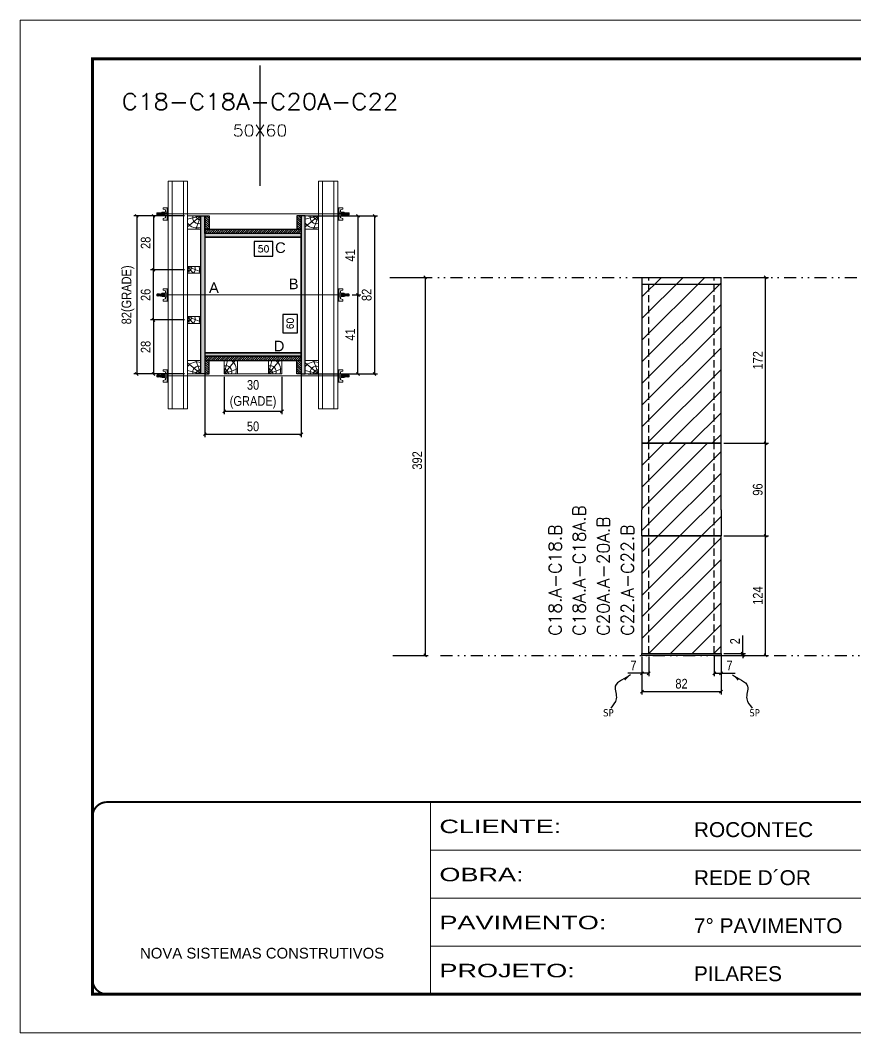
# Model space of a CAD drawing. Extents: x 28748 to 35002, y 14885 to 43501.
# Drawn here: x 28748 to 29615, y 30965 to 32015 of the extents above; entities that cross this region are included whole.
import ezdxf
from ezdxf.enums import TextEntityAlignment as Align

# ---------------------------------------------------------------- set-up
doc = ezdxf.new("R2010")
doc.units = 0
for name, pattern in [('CONTINUO', [0]), ('DASHED', [0.75, 0.5, -0.25]), ('DIVIDE2', [0.625, 0.25, -0.125, 0, -0.125, 0, -0.125]), ('HIDDEN', [0.375, 0.25, -0.125])]:
    doc.linetypes.add(name, pattern=pattern)
for name, color, linetype in [('CHAPA', 1, 'Continuous'), ('COTA', 241, 'Continuous'), ('MEIO_PONT', 93, 'Continuous'), ('Nível', 160, 'Continuous'), ('Painéis', 200, 'Continuous'), ('SARR_2.2x7', 40, 'Continuous'), ('SARRAFO', 251, 'Continuous'), ('Sarrafo de Pressão', 42, 'HIDDEN'), ('texto', 7, 'Continuous'), ('Texto de Titulo', 7, 'Continuous'), ('Texto Qtd Sarr', 242, 'Continuous'), ('TEXTO_GERAL', 7, 'Continuous')]:
    doc.layers.add(name, color=color, linetype=linetype)
for name, color, linetype, lineweight in [('Folhas', 255, 'Continuous', 9), ('Hachura', 251, 'Continuous', 9), ('Madeira', 126, 'Continuous', 18), ('Perfil Metálico', 224, 'Continuous', 18), ('SARRAFO DE PRESSAO', 251, 'DASHED', 9), ('Texto Seção', 7, 'Continuous', 15)]:
    doc.layers.add(name, color=color, linetype=linetype, lineweight=lineweight)
doc.styles.add('ARIAL', font='arial.ttf')
doc.styles.add('COTA TECNICA', font='techl___.ttf', dxfattribs={"height": 10})
doc.styles.add('COTA TECNICA 2X', font='techl___.ttf', dxfattribs={"height": 10})
doc.styles.add('COTA TECNICA-50', font='techl___.ttf', dxfattribs={"height": 10})
doc.styles.add('REGUA-120', font='ROMANS.shx', dxfattribs={"height": 15})
doc.styles.add('ROMANS', font='romans.shx')
doc.styles.get("Standard").update_dxf_attribs({"font": 'arial.ttf'})
doc.styles.add('Tecnologia', font='')
doc.styles.get('Tecnologia').set_extended_font_data('Forgotten Futurist')
doc.dimstyles.new('COTA PAINEL-50', dxfattribs={"dimtxt": 10, "dimasz": 3, "dimexe": 3, "dimexo": 3, "dimgap": 3, "dimtad": 1, "dimdec": 1, "dimzin": 12, "dimdsep": 46, "dimtxsty": 'COTA TECNICA-50', "dimblk1": 'OBLIQUE', "dimblk2": 'OBLIQUE', "dimsah": 1, "dimcen": 0.9, "dimclrd": 4, "dimclre": 4, "dimclrt": 240, "dimadec": 1, "dimazin": 3, "dimtfac": 1, "dimtdec": 1, "dimtmove": 0, "dimatfit": 3, "dimfxl": 1, "dimtolj": 1, "dimtzin": 12, "dimarcsym": 0})
doc.dimstyles.new('PAINEL', dxfattribs={"dimtxt": 10, "dimasz": 3, "dimexe": 3, "dimexo": 3, "dimgap": 3, "dimtad": 1, "dimdec": 1, "dimzin": 12, "dimdsep": 46, "dimtxsty": 'COTA TECNICA', "dimblk1": 'OBLIQUE', "dimblk2": 'OBLIQUE', "dimsah": 1, "dimcen": 0.9, "dimclrd": 4, "dimclre": 4, "dimclrt": 240, "dimadec": 1, "dimazin": 3, "dimtfac": 1, "dimtdec": 1, "dimtmove": 0, "dimatfit": 3, "dimfxl": 1, "dimtolj": 1, "dimtzin": 12, "dimarcsym": 0})
doc.dimstyles.new('SECAO PILAR', dxfattribs={"dimtxt": 10, "dimasz": 3, "dimexe": 3, "dimexo": 3, "dimgap": 3, "dimtad": 1, "dimdec": 1, "dimlfac": 0.5, "dimzin": 12, "dimdsep": 46, "dimtxsty": 'COTA TECNICA 2X', "dimblk1": 'OBLIQUE', "dimblk2": 'OBLIQUE', "dimsah": 1, "dimcen": 0.9, "dimclrd": 256, "dimclre": 256, "dimclrt": 256, "dimadec": 1, "dimazin": 3, "dimtfac": 1, "dimtdec": 1, "dimtmove": 0, "dimatfit": 3, "dimfxl": 1, "dimtolj": 1, "dimtzin": 12, "dimarcsym": 0})
doc.dimstyles.new('SECÇÃO 2', dxfattribs={"dimtxt": 7, "dimasz": 6, "dimexe": 0.18, "dimexo": 2, "dimgap": -4, "dimtad": 3, "dimdec": 1, "dimlfac": 0.5, "dimzin": 12, "dimdsep": 46, "dimtxsty": 'ROMANS', "dimblk": 'ARCHTICK', "dimcen": 0.09, "dimse1": 1, "dimse2": 1, "dimsd1": 1, "dimsd2": 1, "dimclrd": 180, "dimclre": 5, "dimclrt": 1, "dimadec": 0, "dimazin": 3, "dimtfac": 1, "dimtdec": 1, "dimtofl": 0, "dimtmove": 0, "dimatfit": 3, "dimldrblk": 'ARCHTICK', "dimfxl": 1, "dimtolj": 1, "dimtzin": 0, "dimarcsym": 0})
doc.dimstyles.get("Standard").update_dxf_attribs({"dimtxt": 0.18, "dimasz": 0.18, "dimexe": 0.18, "dimexo": 0.0625, "dimgap": 0.09, "dimtad": 0, "dimtih": 1, "dimtoh": 1, "dimdec": 4, "dimzin": 0, "dimdsep": 46, "dimtxsty": 'Standard', "dimcen": 0.09, "dimadec": 0, "dimazin": 0, "dimtfac": 1, "dimtdec": 4, "dimtofl": 0, "dimtmove": 0, "dimatfit": 3, "dimfxl": 1, "dimtolj": 1, "dimtzin": 0, "dimarcsym": 0})

# ---------------------------------------------------------------- blocks, each defined once
blk = doc.blocks.new('9999999999')
at = {"color": 30, "linetype": 'CONTINUO'}
for p, q in [((98564.6, 34230.2), (98564.6, 34429.4)), ((98564.6, 34379.6), (99584, 34379.6)), ((98564.6, 34329.8), (99488, 34329.8)), ((98564.6, 34280), (99488, 34280))]:
    blk.add_line(p, q, dxfattribs=at)
at = {"color": 30, "linetype": 'CONTINUO', "const_width": 2}
blk.add_lwpolyline([(99584, 34230.2), (99584, 34414.4, 0.414214), (99569, 34429.4), (98229, 34429.4, 0.414214), (98214, 34414.4), (98214, 34245.2, 0.414214), (98229, 34230.2), (99584, 34230.2)], format="xyb", dxfattribs=at)
at = {"layer": 'Folhas'}
blk.add_lwpolyline([(98139, 34190.2), (99624, 34190.2), (99624, 35240.2), (98139, 35240.2)], close=True, dxfattribs=at)
at = {"layer": 'Folhas', "color": 30, "const_width": 3}
blk.add_lwpolyline([(98214, 34230.2), (99584, 34230.2), (99584, 35200.2), (98214, 35200.2)], close=True, dxfattribs=at)
at = {"color": 7, "linetype": 'Continuous', "ltscale": 5, "style": 'ARIAL'}
for s, height, p in [('ROCONTEC', 15.48, (98837.7, 34393.1)), ('REDE D´OR', 15.48, (98837.7, 34343.3)), ('7° PAVIMENTO', 15.483, (98837.7, 34293.5)), ('NOVA SISTEMAS CONSTRUTIVOS', 11.059, (98263.2, 34267.2)), ('PILARES', 15.48, (98837.7, 34243.7))]:
    blk.add_text(s, height=height, dxfattribs=at).set_placement(p)
at = {"layer": 'Folhas', "color": 7, "style": 'Tecnologia', "width": 1.5}
for s, p in [('CLIENTE:', (98573.7, 34397.2)), ('OBRA:', (98573.7, 34347.3)), ('PAVIMENTO:', (98573.7, 34297.5)), ('PROJETO:', (98573.7, 34247.7))]:
    blk.add_text(s, height=14, dxfattribs=at).set_placement(p)
blk = doc.blocks.new('*D778')
at = {"layer": 'COTA', "color": 180, "lineweight": -2, "transparency": 16777216}
for p, q in [((29035.8, 31710), (29020.8, 31710)), ((29020.8, 31710), (29020.8, 31691)), ((29035.8, 31691), (29035.8, 31710)), ((29020.8, 31691), (29035.8, 31691))]:
    blk.add_line(p, q, dxfattribs=at)
at = {"layer": 'Defpoints', "color": 0, "transparency": 16777216}
for p in [(28939.8, 31790.2), (28939.8, 31670.2), (29039.8, 31670.2)]:
    blk.add_point(p, dxfattribs=at)
at = {"layer": 'COTA', "color": 1, "transparency": 16777216, "insert": (29028.3, 31700.5), "char_height": 7, "attachment_point": 5, "rotation": 90, "style": 'ROMANS'}
blk.add_mtext('\\A1;60', dxfattribs=at)
blk = doc.blocks.new('_ArchTick')
at = {"color": 0, "linetype": 'ByBlock', "const_width": 0.15}
blk.add_lwpolyline([(-0.5, -0.5), (0.5, 0.5)], dxfattribs=at)
blk = doc.blocks.new('_Oblique')
at = {"color": 0, "linetype": 'ByBlock', "lineweight": -2}
blk.add_line((-0.5, -0.5), (0.5, 0.5), dxfattribs=at)
blk = doc.blocks.new('*D779')
at = {"layer": 'COTA', "lineweight": -2, "transparency": 16777216}
for p, q in [((29046.8, 31812.2), (29118.8, 31812.2)), ((29115.8, 31812.2), (29115.8, 31648.2)), ((29046.8, 31648.2), (29118.8, 31648.2))]:
    blk.add_line(p, q, dxfattribs=at)
at = {"layer": 'Defpoints', "color": 0, "transparency": 16777216}
for p in [(29043.8, 31812.2), (29043.8, 31648.2), (29115.8, 31648.2)]:
    blk.add_point(p, dxfattribs=at)
at = {"layer": 'COTA', "lineweight": -2, "transparency": 16777216, "xscale": 3, "yscale": 3, "zscale": 3}
for p, rotation in [((29115.8, 31812.2), 90), ((29115.8, 31648.2), 270)]:
    blk.add_blockref('_Oblique', p, dxfattribs=dict(at, rotation=rotation))
at = {"layer": 'COTA', "transparency": 16777216, "insert": (29107.7, 31730.2), "char_height": 10, "attachment_point": 5, "rotation": 90, "style": 'COTA TECNICA 2X'}
blk.add_mtext('\\A1;82', dxfattribs=at)
blk = doc.blocks.new('*D780')
at = {"layer": 'COTA', "lineweight": -2, "transparency": 16777216}
for p, q in [((29080.8, 31812.2), (29101.6, 31812.2)), ((29098.6, 31812.2), (29098.6, 31730.1)), ((29092.6, 31730.1), (29101.6, 31730.1))]:
    blk.add_line(p, q, dxfattribs=at)
at = {"layer": 'Defpoints', "color": 0, "transparency": 16777216}
for p in [(29077.8, 31812.2), (29089.6, 31730.1), (29098.6, 31730.1)]:
    blk.add_point(p, dxfattribs=at)
at = {"layer": 'COTA', "lineweight": -2, "transparency": 16777216, "xscale": 3, "yscale": 3, "zscale": 3}
for p, rotation in [((29098.6, 31812.2), 90), ((29098.6, 31730.1), 270)]:
    blk.add_blockref('_Oblique', p, dxfattribs=dict(at, rotation=rotation))
at = {"layer": 'COTA', "transparency": 16777216, "insert": (29090.6, 31771.1), "char_height": 10, "attachment_point": 5, "rotation": 90, "style": 'COTA TECNICA 2X'}
blk.add_mtext('\\A1;41', dxfattribs=at)
blk = doc.blocks.new('*D781')
at = {"layer": 'COTA', "lineweight": -2, "transparency": 16777216}
for p, q in [((29092.6, 31730.1), (29101.6, 31730.1)), ((29098.6, 31648.2), (29098.6, 31730.1)), ((29080.8, 31648.2), (29101.6, 31648.2))]:
    blk.add_line(p, q, dxfattribs=at)
at = {"layer": 'Defpoints', "color": 0, "transparency": 16777216}
for p in [(29089.6, 31730.1), (29098.6, 31730.1), (29077.8, 31648.2)]:
    blk.add_point(p, dxfattribs=at)
at = {"layer": 'COTA', "lineweight": -2, "transparency": 16777216, "xscale": 3, "yscale": 3, "zscale": 3}
for p, rotation in [((29098.6, 31730.1), 90), ((29098.6, 31648.2), 270)]:
    blk.add_blockref('_Oblique', p, dxfattribs=dict(at, rotation=rotation))
at = {"layer": 'COTA', "transparency": 16777216, "insert": (29090.6, 31689.1), "char_height": 10, "attachment_point": 5, "rotation": 90, "style": 'COTA TECNICA 2X'}
blk.add_mtext('\\A1;41', dxfattribs=at)
blk = doc.blocks.new('*D782')
at = {"layer": 'COTA', "color": 180, "lineweight": -2, "transparency": 16777216}
for p, q in [((29010.4, 31785.4), (28991, 31785.4)), ((28991, 31785.4), (28991, 31770.4)), ((29010.4, 31770.4), (29010.4, 31785.4)), ((28991, 31770.4), (29010.4, 31770.4))]:
    blk.add_line(p, q, dxfattribs=at)
at = {"layer": 'Defpoints', "color": 0, "transparency": 16777216}
for p in [(28939.8, 31790.2), (29039.8, 31790.2), (29039.8, 31766.4)]:
    blk.add_point(p, dxfattribs=at)
at = {"layer": 'COTA', "color": 1, "transparency": 16777216, "insert": (29000.7, 31777.9), "char_height": 7, "attachment_point": 5, "style": 'ROMANS'}
blk.add_mtext('\\A1;50', dxfattribs=at)
blk = doc.blocks.new('titulo1')
at = {"layer": 'Defpoints', "color": 252, "linetype": 'HIDDEN', "ltscale": 2}
blk.add_line((0, 0), (0, 125), dxfattribs=at)
at = {"layer": 'Defpoints', "style": 'ROMANS', "oblique": 15}
blk.add_attdef('FOLHA', text='', height=10, dxfattribs=at).set_placement((0, 15.6), align=Align.MIDDLE_CENTER)
at = {"layer": 'Texto Qtd Sarr', "color": 3, "style": 'ROMANS', "oblique": 15}
for tag, height, p in [('TITULO', 17, (0, 71.4)), ('SEÇÃO', 12, (0, 41.5))]:
    blk.add_attdef(tag, text='', height=height, dxfattribs=at).set_placement(p, align=Align.MIDDLE_CENTER)
blk = doc.blocks.new('PONTALETE')
at = {"layer": 'Madeira'}
for q in [(2.71, 7), (7, 5.76), (7, 1.74)]:
    blk.add_line((0, 0), q, dxfattribs=at)
blk.add_lwpolyline([(0, 0), (7, 0), (7, 7), (0, 7)], close=True, dxfattribs=at)
for centre, radius, start, end in [((2.04, 0.06), 6.23, 37.2818, 109.0913), ((1.09, 0.9), 3.19, 343.603, 109.9847), ((-0.21, -0.78), 3.09, 14.6322, 86.0383)]:
    blk.add_arc(centre, radius, start, end, dxfattribs=at)
blk = doc.blocks.new('*D783')
at = {"layer": 'COTA', "lineweight": -2, "transparency": 16777216}
for p, q in [((28918.8, 31812.2), (28866.2, 31812.2)), ((28869.2, 31812.2), (28869.2, 31648.2)), ((28918.8, 31648.2), (28866.2, 31648.2))]:
    blk.add_line(p, q, dxfattribs=at)
at = {"layer": 'Defpoints', "color": 0, "transparency": 16777216}
for p in [(28921.8, 31812.2), (28869.2, 31648.2), (28921.8, 31648.2)]:
    blk.add_point(p, dxfattribs=at)
at = {"layer": 'COTA', "lineweight": -2, "transparency": 16777216, "xscale": 3, "yscale": 3, "zscale": 3}
for p, rotation in [((28869.2, 31812.2), 90), ((28869.2, 31648.2), 270)]:
    blk.add_blockref('_Oblique', p, dxfattribs=dict(at, rotation=rotation))
at = {"layer": 'COTA', "transparency": 16777216, "insert": (28860, 31730.2), "char_height": 10, "attachment_point": 5, "rotation": 90, "style": 'COTA TECNICA 2X'}
blk.add_mtext('\\A1;82(GRADE)', dxfattribs=at)
blk = doc.blocks.new('*D784')
at = {"layer": 'COTA', "lineweight": -2, "transparency": 16777216}
for p, q in [((28918.8, 31704.2), (28883.6, 31704.2)), ((28886.6, 31704.2), (28886.6, 31648.2)), ((28918.8, 31648.2), (28883.6, 31648.2))]:
    blk.add_line(p, q, dxfattribs=at)
at = {"layer": 'Defpoints', "color": 0, "transparency": 16777216}
for p in [(28921.8, 31704.2), (28886.6, 31648.2), (28921.8, 31648.2)]:
    blk.add_point(p, dxfattribs=at)
at = {"layer": 'COTA', "lineweight": -2, "transparency": 16777216, "xscale": 3, "yscale": 3, "zscale": 3}
for p, rotation in [((28886.6, 31704.2), 90), ((28886.6, 31648.2), 270)]:
    blk.add_blockref('_Oblique', p, dxfattribs=dict(at, rotation=rotation))
at = {"layer": 'COTA', "transparency": 16777216, "insert": (28878.5, 31676.2), "char_height": 10, "attachment_point": 5, "rotation": 90, "style": 'COTA TECNICA 2X'}
blk.add_mtext('\\A1;28', dxfattribs=at)
blk = doc.blocks.new('MEIO PONTALETE')
at = {"layer": 'Madeira'}
for q in [(2.71, 7), (3.5, 2.88), (3.5, 0.87)]:
    blk.add_line((0, 0), q, dxfattribs=at)
blk.add_lwpolyline([(0, 0), (3.5, 0), (3.5, 7), (0, 7)], close=True, dxfattribs=at)
for centre, radius, start, end in [((2.04, 0.06), 6.23, 76.4499, 109.0913), ((1.09, 0.9), 3.19, 40.9063, 109.9847), ((-0.21, -0.78), 3.09, 14.6322, 86.0383)]:
    blk.add_arc(centre, radius, start, end, dxfattribs=at)
blk = doc.blocks.new('C')
at = {"layer": 'Hachura', "color": 0}
for p, q in [((0, 3.22), (0, -3.22)), ((0.45, 3.22), (0, 3.22)), ((0.46, 3.16), (0, 3.16)), ((0.46, 3.05), (0, 3.05)), ((0.46, 2.88), (0, 2.88)), ((0, 2.75), (0, -1.16)), ((0.46, 2.65), (0, 2.65)), ((0.46, 2.23), (0, 2.23)), ((0.46, 1.51), (0, 1.51)), ((0.39, 0.49), (0.17, 0.49)), ((0.45, -3.23), (0.45, 3.22)), ((0.45, 3.22), (2.58, 3.22)), ((1.74, 0.97), (0.45, 0.97)), ((1.45, 0.1), (0.45, 0.1)), ((1.35, 1.94), (1.35, 0.96)), ((2.58, 2.39), (1.47, 2.09)), ((1.74, -0.97), (1.74, 0.97)), ((1.74, 0.97), (1.74, 0.84)), ((1.74, 0.97), (1.74, 0.84)), ((1.74, 0.84), (3.35, 0.84)), ((3.35, 0.45), (1.74, 0.45)), ((2.58, 3.22), (2.58, 2.39)), ((3.32, 0.84), (3.32, -0.84)), ((3.35, 0.84), (3.35, -0.84)), ((3.68, 0.45), (3.35, 0.45)), ((3.84, -0.52), (3.35, 0.45)), ((3.35, 0.06), (3.67, -0.57)), ((3.68, 0.45), (4.16, -0.52)), ((3.72, 0.5), (4.25, -0.57)), ((4.37, -0.55), (3.83, 0.53)), ((4.15, 0.45), (3.93, 0.45)), ((4.42, -0.52), (3.93, 0.45)), ((4.15, 0.45), (4.26, 0.45)), ((4.26, 0.45), (4.74, -0.52)), ((4.3, 0.5), (4.83, -0.57)), ((4.95, -0.55), (4.41, 0.53)), ((4.51, 0.45), (4.84, 0.45)), ((5, -0.52), (4.51, 0.45)), ((4.84, 0.45), (5.32, -0.52)), ((4.88, 0.5), (5.41, -0.57)), ((5.53, -0.55), (4.99, 0.53)), ((5.58, -0.52), (5.09, 0.45)), ((5.42, 0.45), (5.09, 0.45)), ((5.58, -0.52), (5.09, 0.45)), ((5.42, 0.45), (5.74, -0.19)), ((5.46, 0.5), (5.74, -0.07)), ((5.74, 0.19), (5.57, 0.53)), ((5.74, 0.32), (5.68, 0.45)), ((5.68, 0.45), (5.74, 0.45)), ((5.74, 0.45), (5.9, 0.29)), ((5.74, 0.45), (5.74, -0.52)), ((5.9, -0.36), (5.9, 0.29)), ((0.45, 0), (0, 0)), ((0.46, -1.52), (0, -1.52)), ((0.46, -2.23), (0, -2.23)), ((0.46, -2.65), (0, -2.65)), ((0.46, -2.88), (0, -2.88)), ((0.46, -3.05), (0, -3.05)), ((0.46, -3.16), (0, -3.16)), ((0, -3.22), (2.57, -3.22)), ((0.08, -0.48), (0.29, -0.48)), ((0.29, -0.48), (0.4, -0.48)), ((0.45, 0), (0.45, -0.97)), ((0.45, -0.16), (1.45, -0.16)), ((0.45, -0.65), (0.45, -0.32)), ((0.45, -3.23), (0.45, -0.65)), ((0.45, -0.97), (1.74, -0.97)), ((1.35, -1.94), (1.35, -0.97)), ((2.58, -2.39), (1.47, -2.1)), ((3.35, -0.32), (1.74, -0.32)), ((3.35, -0.84), (1.74, -0.84)), ((2.58, -3.23), (2.58, -2.39)), ((3.35, -0.07), (3.58, -0.52)), ((3.35, -0.52), (3.58, -0.52)), ((3.84, -0.52), (4.16, -0.52)), ((4.42, -0.52), (4.74, -0.52)), ((4.63, -0.52), (4.74, -0.52)), ((5, -0.52), (5.32, -0.52)), ((5.58, -0.52), (5.74, -0.52)), ((5.74, -0.52), (5.9, -0.36)), ((5.74, -0.52), (5.74, -0.52))]:
    blk.add_line(p, q, dxfattribs=at)
for centre, radius, start, end in [((1.52, 1.94), 0.161, 104.7436, 180), ((1.44, -0.03), 0.129, 272.695, 87.305), ((3.81, 0.39), 0.143, 25.5688, 154.4312), ((4.39, 0.39), 0.143, 25.5688, 154.4312), ((4.97, 0.39), 0.143, 25.5688, 154.4312), ((5.55, 0.39), 0.143, 25.5688, 154.4312), ((0.17, -0.37), 0.174, 221.744, 317.8592), ((1.52, -1.94), 0.161, 180, 255.2564), ((3.71, -0.4), 0.174, 222.1408, 318.256), ((4.29, -0.4), 0.174, 222.1408, 318.256), ((4.87, -0.4), 0.174, 222.1408, 318.256), ((5.45, -0.4), 0.174, 222.1408, 318.256), ((5.61, -0.4), 0.174, 317.8592, 318.256)]:
    blk.add_arc(centre, radius, start, end, dxfattribs=at)
blk = doc.blocks.new('*D785')
at = {"layer": 'COTA', "lineweight": -2, "transparency": 16777216}
for p, q in [((28918.8, 31812.2), (28883.6, 31812.2)), ((28886.6, 31812.2), (28886.6, 31756.2)), ((28918.8, 31756.2), (28883.6, 31756.2))]:
    blk.add_line(p, q, dxfattribs=at)
at = {"layer": 'Defpoints', "color": 0, "transparency": 16777216}
for p in [(28921.8, 31812.2), (28886.6, 31756.2), (28921.8, 31756.2)]:
    blk.add_point(p, dxfattribs=at)
at = {"layer": 'COTA', "lineweight": -2, "transparency": 16777216, "xscale": 3, "yscale": 3, "zscale": 3}
for p, rotation in [((28886.6, 31812.2), 90), ((28886.6, 31756.2), 270)]:
    blk.add_blockref('_Oblique', p, dxfattribs=dict(at, rotation=rotation))
at = {"layer": 'COTA', "transparency": 16777216, "insert": (28878.5, 31784.2), "char_height": 10, "attachment_point": 5, "rotation": 90, "style": 'COTA TECNICA 2X'}
blk.add_mtext('\\A1;28', dxfattribs=at)
blk = doc.blocks.new('*D1678')
at = {"layer": 'COTA', "color": 4, "linetype": 'ByBlock', "lineweight": -2, "transparency": 16777216}
for p, q in [((29134.8, 31748.3), (29171.3, 31748.3)), ((29168.3, 31748.3), (29168.3, 31356.3)), ((29134.8, 31356.3), (29171.3, 31356.3))]:
    blk.add_line(p, q, dxfattribs=at)
at = {"layer": 'Defpoints', "color": 0, "linetype": 'ByBlock', "transparency": 16777216}
for p in [(29131.8, 31748.3), (29131.8, 31356.3), (29168.3, 31356.3)]:
    blk.add_point(p, dxfattribs=at)
at = {"layer": 'COTA', "color": 4, "linetype": 'ByBlock', "lineweight": -2, "transparency": 16777216, "xscale": 3, "yscale": 3, "zscale": 3}
for p, rotation in [((29168.3, 31748.3), 90), ((29168.3, 31356.3), 270)]:
    blk.add_blockref('_Oblique', p, dxfattribs=dict(at, rotation=rotation))
at = {"layer": 'COTA', "color": 240, "linetype": 'ByBlock', "transparency": 16777216, "insert": (29160.1, 31558.5), "char_height": 10, "attachment_point": 5, "rotation": 90, "style": 'COTA TECNICA'}
blk.add_mtext('\\A1;392', dxfattribs=at)
blk = doc.blocks.new('*D791')
at = {"layer": 'COTA', "lineweight": -2, "transparency": 16777216}
for p, q in [((28939.8, 31663.6), (28939.8, 31582.7)), ((29039.8, 31663.6), (29039.8, 31582.7)), ((28939.8, 31585.7), (29039.8, 31585.7))]:
    blk.add_line(p, q, dxfattribs=at)
at = {"layer": 'Defpoints', "color": 0, "transparency": 16777216}
for p in [(28939.8, 31666.6), (29039.8, 31666.6), (29039.8, 31585.7)]:
    blk.add_point(p, dxfattribs=at)
at = {"layer": 'COTA', "lineweight": -2, "transparency": 16777216, "xscale": 3, "yscale": 3, "zscale": 3, "rotation": 180}
blk.add_blockref('_Oblique', (28939.8, 31585.7), dxfattribs=at)
at = {"layer": 'COTA', "lineweight": -2, "transparency": 16777216, "xscale": 3, "yscale": 3, "zscale": 3}
blk.add_blockref('_Oblique', (29039.8, 31585.7), dxfattribs=at)
at = {"layer": 'COTA', "transparency": 16777216, "insert": (28989.8, 31593.8), "char_height": 10, "attachment_point": 5, "style": 'COTA TECNICA 2X'}
blk.add_mtext('\\A1;50', dxfattribs=at)
blk = doc.blocks.new('*D1680')
at = {"layer": 'COTA', "lineweight": -2, "transparency": 16777216}
for p, q in [((28918.8, 31756.2), (28883.6, 31756.2)), ((28886.6, 31704.2), (28886.6, 31756.2)), ((28918.8, 31704.2), (28883.6, 31704.2))]:
    blk.add_line(p, q, dxfattribs=at)
at = {"layer": 'Defpoints', "color": 0, "transparency": 16777216}
for p in [(28886.6, 31756.2), (28921.8, 31756.2), (28921.8, 31704.2)]:
    blk.add_point(p, dxfattribs=at)
at = {"layer": 'COTA', "lineweight": -2, "transparency": 16777216, "xscale": 3, "yscale": 3, "zscale": 3}
for p, rotation in [((28886.6, 31756.2), 90), ((28886.6, 31704.2), 270)]:
    blk.add_blockref('_Oblique', p, dxfattribs=dict(at, rotation=rotation))
at = {"layer": 'COTA', "transparency": 16777216, "insert": (28878.5, 31730.2), "char_height": 10, "attachment_point": 5, "rotation": 90, "style": 'COTA TECNICA 2X'}
blk.add_mtext('\\A1;26', dxfattribs=at)
blk = doc.blocks.new('*D1759')
at = {"layer": 'COTA', "lineweight": -2, "transparency": 16777216}
for p, q in [((28959.8, 31645.2), (28959.8, 31606.5)), ((29019.8, 31645.2), (29019.8, 31606.5)), ((28959.8, 31609.5), (29019.8, 31609.5))]:
    blk.add_line(p, q, dxfattribs=at)
at = {"layer": 'Defpoints', "color": 0, "transparency": 16777216}
for p in [(28959.8, 31648.2), (29019.8, 31648.2), (29019.8, 31609.5)]:
    blk.add_point(p, dxfattribs=at)
at = {"layer": 'COTA', "lineweight": -2, "transparency": 16777216, "xscale": 3, "yscale": 3, "zscale": 3, "rotation": 180}
blk.add_blockref('_Oblique', (28959.8, 31609.5), dxfattribs=at)
at = {"layer": 'COTA', "lineweight": -2, "transparency": 16777216, "xscale": 3, "yscale": 3, "zscale": 3}
blk.add_blockref('_Oblique', (29019.8, 31609.5), dxfattribs=at)
at = {"layer": 'COTA', "transparency": 16777216, "insert": (28989.8, 31627), "char_height": 10, "attachment_point": 5, "style": 'COTA TECNICA 2X'}
blk.add_mtext('\\A1;30\\P(GRADE)', dxfattribs=at)
blk = doc.blocks.new('*D1424')
at = {"layer": 'COTA', "color": 4, "lineweight": -2, "transparency": 16777216}
for p, q in [((29393.2, 31355.3), (29393.2, 31315.8)), ((29475.2, 31355.3), (29475.2, 31315.8)), ((29393.2, 31318.8), (29475.2, 31318.8))]:
    blk.add_line(p, q, dxfattribs=at)
at = {"layer": 'Defpoints', "color": 0, "transparency": 16777216}
for p in [(29393.2, 31358.3), (29475.2, 31358.3), (29475.2, 31318.8)]:
    blk.add_point(p, dxfattribs=at)
at = {"layer": 'COTA', "color": 4, "lineweight": -2, "transparency": 16777216, "xscale": 3, "yscale": 3, "zscale": 3, "rotation": 180}
blk.add_blockref('_Oblique', (29393.2, 31318.8), dxfattribs=at)
at = {"layer": 'COTA', "color": 4, "lineweight": -2, "transparency": 16777216, "xscale": 3, "yscale": 3, "zscale": 3}
blk.add_blockref('_Oblique', (29475.2, 31318.8), dxfattribs=at)
at = {"layer": 'COTA', "color": 240, "transparency": 16777216, "insert": (29434.2, 31326.9), "char_height": 10, "attachment_point": 5, "style": 'COTA TECNICA'}
blk.add_mtext('\\A1;82', dxfattribs=at)
blk = doc.blocks.new('*D1425')
at = {"layer": 'COTA', "color": 4, "lineweight": -2, "transparency": 16777216}
for p, q in [((29478.2, 31480.3), (29524.4, 31480.3)), ((29521.4, 31356.3), (29521.4, 31480.3)), ((29478.2, 31356.3), (29524.4, 31356.3))]:
    blk.add_line(p, q, dxfattribs=at)
at = {"layer": 'Defpoints', "color": 0, "transparency": 16777216}
for p in [(29475.2, 31480.3), (29521.4, 31480.3), (29475.2, 31356.3)]:
    blk.add_point(p, dxfattribs=at)
at = {"layer": 'COTA', "color": 4, "lineweight": -2, "transparency": 16777216, "xscale": 3, "yscale": 3, "zscale": 3}
for p, rotation in [((29521.4, 31480.3), 90), ((29521.4, 31356.3), 270)]:
    blk.add_blockref('_Oblique', p, dxfattribs=dict(at, rotation=rotation))
at = {"layer": 'COTA', "color": 240, "transparency": 16777216, "insert": (29513.3, 31418.3), "char_height": 10, "attachment_point": 5, "rotation": 90, "style": 'COTA TECNICA-50'}
blk.add_mtext('\\A1;124', dxfattribs=at)
blk = doc.blocks.new('*D1393')
at = {"layer": 'COTA', "color": 4, "lineweight": -2, "transparency": 16777216}
for p, q in [((29497.7, 31358.3), (29497.7, 31377.1)), ((29478.2, 31358.3), (29500.7, 31358.3)), ((29478.2, 31356.3), (29500.7, 31356.3)), ((29497.7, 31356.3), (29497.7, 31358.3)), ((29497.7, 31356.3), (29497.7, 31353.3))]:
    blk.add_line(p, q, dxfattribs=at)
at = {"layer": 'Defpoints', "color": 0, "transparency": 16777216}
for p in [(29475.2, 31358.3), (29475.2, 31356.3), (29497.7, 31356.3)]:
    blk.add_point(p, dxfattribs=at)
at = {"layer": 'COTA', "color": 4, "lineweight": -2, "transparency": 16777216, "xscale": 3, "yscale": 3, "zscale": 3}
for p, rotation in [((29497.7, 31358.3), 270), ((29497.7, 31356.3), 90)]:
    blk.add_blockref('_Oblique', p, dxfattribs=dict(at, rotation=rotation))
at = {"layer": 'COTA', "color": 240, "transparency": 16777216, "insert": (29489.7, 31371), "char_height": 10, "attachment_point": 5, "rotation": 90, "style": 'COTA TECNICA-50'}
blk.add_mtext('\\A1;2', dxfattribs=at)
blk = doc.blocks.new('*D1394')
at = {"layer": 'COTA', "color": 4, "linetype": 'ByBlock', "lineweight": -2, "transparency": 16777216}
for p, q in [((29478.2, 31576.3), (29524.4, 31576.3)), ((29521.4, 31480.3), (29521.4, 31576.3)), ((29478.2, 31480.3), (29524.4, 31480.3))]:
    blk.add_line(p, q, dxfattribs=at)
at = {"layer": 'Defpoints', "color": 0, "linetype": 'ByBlock', "transparency": 16777216}
for p in [(29475.2, 31576.3), (29521.4, 31576.3), (29475.2, 31480.3)]:
    blk.add_point(p, dxfattribs=at)
at = {"layer": 'COTA', "color": 4, "linetype": 'ByBlock', "lineweight": -2, "transparency": 16777216, "xscale": 3, "yscale": 3, "zscale": 3}
for p, rotation in [((29521.4, 31576.3), 90), ((29521.4, 31480.3), 270)]:
    blk.add_blockref('_Oblique', p, dxfattribs=dict(at, rotation=rotation))
at = {"layer": 'COTA', "color": 240, "linetype": 'ByBlock', "transparency": 16777216, "insert": (29513.3, 31528.3), "char_height": 10, "attachment_point": 5, "rotation": 90, "style": 'COTA TECNICA'}
blk.add_mtext('\\A1;96', dxfattribs=at)
blk = doc.blocks.new('*D1395')
at = {"layer": 'COTA', "color": 4, "lineweight": -2, "transparency": 16777216}
for p, q in [((29393.2, 31353.3), (29393.2, 31334.8)), ((29400.2, 31355.3), (29400.2, 31334.8)), ((29393.2, 31337.8), (29378.4, 31337.8)), ((29400.2, 31337.8), (29393.2, 31337.8))]:
    blk.add_line(p, q, dxfattribs=at)
at = {"layer": 'Defpoints', "color": 0, "transparency": 16777216}
for p in [(29393.2, 31356.3), (29400.2, 31358.3), (29393.2, 31337.8)]:
    blk.add_point(p, dxfattribs=at)
at = {"layer": 'COTA', "color": 4, "lineweight": -2, "transparency": 16777216, "xscale": 3, "yscale": 3, "zscale": 3, "rotation": 180}
blk.add_blockref('_Oblique', (29393.2, 31337.8), dxfattribs=at)
at = {"layer": 'COTA', "color": 4, "lineweight": -2, "transparency": 16777216, "xscale": 3, "yscale": 3, "zscale": 3}
blk.add_blockref('_Oblique', (29400.2, 31337.8), dxfattribs=at)
at = {"layer": 'COTA', "color": 240, "transparency": 16777216, "insert": (29384.3, 31345.8), "char_height": 10, "attachment_point": 5, "style": 'COTA TECNICA-50'}
blk.add_mtext('\\A1;7', dxfattribs=at)
blk = doc.blocks.new('*D1396')
at = {"layer": 'COTA', "color": 4, "lineweight": -2, "transparency": 16777216}
for p, q in [((29468.2, 31355.3), (29468.2, 31334.8)), ((29475.2, 31353.3), (29475.2, 31334.8)), ((29468.2, 31337.8), (29475.2, 31337.8)), ((29475.2, 31337.8), (29489.9, 31337.8))]:
    blk.add_line(p, q, dxfattribs=at)
at = {"layer": 'Defpoints', "color": 0, "transparency": 16777216}
for p in [(29468.2, 31358.3), (29475.2, 31356.3), (29475.2, 31337.8)]:
    blk.add_point(p, dxfattribs=at)
at = {"layer": 'COTA', "color": 4, "lineweight": -2, "transparency": 16777216, "xscale": 3, "yscale": 3, "zscale": 3, "rotation": 180}
blk.add_blockref('_Oblique', (29468.2, 31337.8), dxfattribs=at)
at = {"layer": 'COTA', "color": 4, "lineweight": -2, "transparency": 16777216, "xscale": 3, "yscale": 3, "zscale": 3}
blk.add_blockref('_Oblique', (29475.2, 31337.8), dxfattribs=at)
at = {"layer": 'COTA', "color": 240, "transparency": 16777216, "insert": (29484, 31345.8), "char_height": 10, "attachment_point": 5, "style": 'COTA TECNICA-50'}
blk.add_mtext('\\A1;7', dxfattribs=at)
blk = doc.blocks.new('*D2323')
at = {"layer": 'COTA', "color": 4, "linetype": 'ByBlock', "lineweight": -2, "transparency": 16777216}
for p, q in [((29478.2, 31748.3), (29524.4, 31748.3)), ((29521.4, 31576.3), (29521.4, 31748.3)), ((29478.2, 31576.3), (29524.4, 31576.3))]:
    blk.add_line(p, q, dxfattribs=at)
at = {"layer": 'Defpoints', "color": 0, "linetype": 'ByBlock', "transparency": 16777216}
for p in [(29475.2, 31748.3), (29521.4, 31748.3), (29475.2, 31576.3)]:
    blk.add_point(p, dxfattribs=at)
at = {"layer": 'COTA', "color": 4, "linetype": 'ByBlock', "lineweight": -2, "transparency": 16777216, "xscale": 3, "yscale": 3, "zscale": 3}
for p, rotation in [((29521.4, 31748.3), 90), ((29521.4, 31576.3), 270)]:
    blk.add_blockref('_Oblique', p, dxfattribs=dict(at, rotation=rotation))
at = {"layer": 'COTA', "color": 240, "linetype": 'ByBlock', "transparency": 16777216, "insert": (29513.3, 31662.3), "char_height": 10, "attachment_point": 5, "rotation": 90, "style": 'COTA TECNICA'}
blk.add_mtext('\\A1;172', dxfattribs=at)

msp = doc.modelspace()

# ---------------------------------------------------------------- hatches: boundary and pattern name
at = {"layer": 'Hachura'}
h = msp.add_hatch(color=256, dxfattribs=at)
h.dxf.hatch_style = 1
h.paths.add_polyline_path([(28939.76, 31648.17), (28935.76, 31648.17), (28935.76, 31812.17), (28939.76, 31812.17)])
h = msp.add_hatch(color=256, dxfattribs=at)
h.dxf.hatch_style = 1
h.paths.add_polyline_path([(28939.76, 31648.17), (28935.76, 31648.17), (28935.76, 31812.17), (28939.76, 31812.17)])
h = msp.add_hatch(dxfattribs=at)
h.set_pattern_fill('ANSI31', color=256, scale=0.5, angle=90, style=0)
h.set_pattern_definition([(135, (6048.3568, 40936.1233), (-1.12253202, -1.12253202), [])])
h.paths.add_polyline_path([(28939.76, 31798.17), (28944.16, 31798.17), (28944.16, 31812.17), (28939.76, 31812.17)])
h = msp.add_hatch(dxfattribs=at)
h.set_pattern_fill('ANSI31', color=256, scale=0.5, angle=90, style=0)
h.set_pattern_definition([(135, (6110.3568, 40936.1233), (-1.12253202, -1.12253202), [])])
h.paths.add_polyline_path([(29039.76, 31798.17), (29035.36, 31798.17), (29035.36, 31812.17), (29039.76, 31812.17)])
h = msp.add_hatch(color=256, dxfattribs=at)
h.dxf.hatch_style = 1
h.paths.add_polyline_path([(29039.76, 31648.17), (29043.76, 31648.17), (29043.76, 31812.17), (29039.76, 31812.17)])
h = msp.add_hatch(color=256, dxfattribs=at)
h.dxf.hatch_style = 1
h.paths.add_polyline_path([(29039.76, 31648.17), (29043.76, 31648.17), (29043.76, 31812.17), (29039.76, 31812.17)])
h = msp.add_hatch(dxfattribs=at)
h.set_pattern_fill('ANSI31', color=256, scale=0.5, style=0)
h.set_pattern_definition([(45, (38113.7168, 54723.1796), (-1.12253202, 1.12253202), [])])
h.paths.add_polyline_path([(29039.76, 31793.77), (29039.76, 31798.17), (28939.76, 31798.17), (28939.76, 31793.77)])
h = msp.add_hatch(color=256, dxfattribs=at)
h.dxf.hatch_style = 1
h.paths.add_polyline_path([(28939.76, 31793.77), (28939.76, 31790.17), (29039.76, 31790.17), (29039.76, 31793.77)])
h = msp.add_hatch(color=256, dxfattribs=at)
h.dxf.hatch_style = 1
h.paths.add_polyline_path([(28939.76, 31793.77), (28939.76, 31790.17), (29039.76, 31790.17), (29039.76, 31793.77)])
h = msp.add_hatch(dxfattribs=at)
h.set_pattern_fill('ANSI31', color=256, scale=5)
h.paths.add_polyline_path([(29475.16, 31748.28), (29393.16, 31748.28), (29393.16, 31576.28), (29475.16, 31576.28)])
h = msp.add_hatch(color=256, dxfattribs=at)
h.dxf.hatch_style = 1
h.paths.add_polyline_path([(28939.76, 31670.17), (28939.76, 31666.57), (29039.76, 31666.57), (29039.76, 31670.17)])
h = msp.add_hatch(color=256, dxfattribs=at)
h.dxf.hatch_style = 1
h.paths.add_polyline_path([(28939.76, 31670.17), (28939.76, 31666.57), (29039.76, 31666.57), (29039.76, 31670.17)])
h = msp.add_hatch(dxfattribs=at)
h.set_pattern_fill('ANSI31', color=256, scale=0.5, style=0)
h.set_pattern_definition([(45, (38113.7168, 54769.1796), (-1.12253202, 1.12253202), [])])
h.paths.add_polyline_path([(29039.76, 31666.57), (29039.76, 31662.17), (28939.76, 31662.17), (28939.76, 31666.57)])
h = msp.add_hatch(dxfattribs=at)
h.set_pattern_fill('ANSI31', color=256, scale=0.5, angle=90, style=0)
h.set_pattern_definition([(135, (6048.3568, 41151.1233), (-1.12253202, -1.12253202), [])])
h.paths.add_polyline_path([(28939.76, 31662.17), (28944.16, 31662.17), (28944.16, 31648.17), (28939.76, 31648.17)])
h = msp.add_hatch(dxfattribs=at)
h.set_pattern_fill('ANSI31', color=256, scale=0.5, angle=90, style=0)
h.set_pattern_definition([(135, (6110.3568, 41151.1233), (-1.12253202, -1.12253202), [])])
h.paths.add_polyline_path([(29039.76, 31662.17), (29035.36, 31662.17), (29035.36, 31648.17), (29039.76, 31648.17)])
h = msp.add_hatch(dxfattribs=at)
h.set_pattern_fill('ANSI31', color=256, scale=5)
h.set_pattern_definition([(45, (130.04, 0), (-11.22532, 11.22532), [])])
h.paths.add_polyline_path([(29475.16, 31576.28), (29393.16, 31576.28), (29393.16, 31507.28), (29393.16, 31480.28), (29475.16, 31480.28), (29475.16, 31507.28)])
at = {"layer": 'Hachura', "linetype": 'ByBlock'}
h = msp.add_hatch(dxfattribs=at)
h.set_pattern_fill('ANSI31', color=256, scale=5)
h.set_pattern_definition([(45, (25842.307, 35568.31), (-11.22532, 11.22532), [])])
h.paths.add_polyline_path([(29475.16, 31480.28), (29393.16, 31480.28), (29393.16, 31358.28), (29475.16, 31358.28)])

# ---------------------------------------------------------------- linework, layer by layer
at = {"layer": 'CHAPA'}
for points in [[(28939.76, 31648.17), (28935.76, 31648.17), (28935.76, 31812.17), (28939.76, 31812.17)], [(28939.76, 31648.17), (28935.76, 31648.17), (28935.76, 31812.17), (28939.76, 31812.17)], [(29039.76, 31648.17), (29043.76, 31648.17), (29043.76, 31812.17), (29039.76, 31812.17)], [(29039.76, 31648.17), (29043.76, 31648.17), (29043.76, 31812.17), (29039.76, 31812.17)], [(28939.76, 31793.77), (28939.76, 31790.17), (29039.76, 31790.17), (29039.76, 31793.77)], [(28939.76, 31793.77), (28939.76, 31790.17), (29039.76, 31790.17), (29039.76, 31793.77)], [(28939.76, 31670.17), (28939.76, 31666.57), (29039.76, 31666.57), (29039.76, 31670.17)], [(28939.76, 31670.17), (28939.76, 31666.57), (29039.76, 31666.57), (29039.76, 31670.17)]]:
    msp.add_lwpolyline(points, close=True, dxfattribs=at)
at = {"layer": 'Hachura'}
for p, q in [((28890.96, 31814.17), (29084.76, 31814.18)), ((28890.96, 31730.17), (29084.76, 31730.16)), ((28890.96, 31646.17), (29084.76, 31646.16))]:
    msp.add_line(p, q, dxfattribs=at)
at = {"layer": 'Madeira'}
for points in [[(28935.76, 31648.17), (28921.76, 31648.17), (28921.76, 31812.17), (28935.76, 31812.17)], [(29043.76, 31648.17), (29057.76, 31648.17), (29057.76, 31812.17), (29043.76, 31812.17)], [(28959.77, 31648.17), (28959.77, 31662.17), (29019.76, 31662.17), (29019.76, 31648.17)]]:
    msp.add_lwpolyline(points, close=True, dxfattribs=at)
at = {"layer": 'Nível', "color": 4, "linetype": 'DIVIDE2', "ltscale": 50}
for p, q in [((29131.8, 31748.28), (30179.84, 31748.28)), ((29184.22, 31356.28), (30179.84, 31356.28))]:
    msp.add_line(p, q, dxfattribs=at)
at = {"layer": 'Painéis'}
for p, q in [((29393.16, 31748.28), (29393.16, 31576.28)), ((29393.16, 31748.28), (29475.16, 31748.28)), ((29475.16, 31576.28), (29475.16, 31748.28)), ((29393.16, 31576.28), (29475.16, 31576.28)), ((29393.16, 31576.28), (29393.16, 31507.28)), ((29393.16, 31576.28), (29475.16, 31576.28)), ((29475.16, 31576.28), (29393.16, 31576.28)), ((29475.16, 31507.28), (29475.16, 31576.28)), ((29393.16, 31480.28), (29393.16, 31507.28)), ((29475.16, 31507.28), (29475.16, 31480.28)), ((29393.16, 31480.28), (29475.16, 31480.28)), ((29475.16, 31480.28), (29393.16, 31480.28))]:
    msp.add_line(p, q, dxfattribs=at)
for points in [[(29039.76, 31790.17), (28939.76, 31790.17), (28939.76, 31670.17), (29039.76, 31670.17)], [(29393.16, 31358.28), (29475.16, 31358.28), (29475.16, 31480.28), (29393.16, 31480.28)], [(29393.16, 31358.28), (29475.16, 31358.28), (29475.16, 31356.28), (29393.16, 31356.28)]]:
    msp.add_lwpolyline(points, close=True, dxfattribs=at)
at = {"layer": 'Perfil Metálico'}
for points in [[(28901.76, 31612.17), (28921.76, 31612.17), (28921.76, 31848.17), (28901.76, 31848.17)], [(28917.76, 31848.17), (28905.76, 31848.17), (28905.76, 31612.17), (28917.76, 31612.17)], [(29077.76, 31612.17), (29057.76, 31612.17), (29057.76, 31848.17), (29077.76, 31848.17)], [(29061.76, 31848.17), (29073.76, 31848.17), (29073.76, 31612.17), (29061.76, 31612.17)]]:
    msp.add_lwpolyline(points, close=True, dxfattribs=at)
at = {"layer": 'SARR_2.2x7'}
msp.add_line((29393.16, 31741.28), (29475.16, 31741.28), dxfattribs=at)
at = {"layer": 'SARRAFO'}
for points in [[(28944.16, 31812.17), (28944.16, 31798.17), (28939.76, 31798.17), (28939.76, 31812.17)], [(29035.36, 31812.17), (29035.36, 31798.17), (29039.76, 31798.17), (29039.76, 31812.17)], [(28939.76, 31798.17), (29039.76, 31798.17), (29039.76, 31793.77), (28939.76, 31793.77)], [(28939.76, 31662.17), (29039.76, 31662.17), (29039.76, 31666.57), (28939.76, 31666.57)], [(28944.16, 31648.17), (28944.16, 31662.17), (28939.76, 31662.17), (28939.76, 31648.17)], [(29035.36, 31648.17), (29035.36, 31662.17), (29039.76, 31662.17), (29039.76, 31648.17)]]:
    msp.add_lwpolyline(points, close=True, dxfattribs=at)
at = {"layer": 'Sarrafo de Pressão', "ltscale": 30}
for p, q in [((29400.16, 31576.28), (29400.16, 31748.28)), ((29468.16, 31576.28), (29468.16, 31748.28)), ((29400.16, 31480.28), (29400.16, 31576.28)), ((29468.16, 31480.28), (29468.16, 31576.28)), ((29400.16, 31358.28), (29400.16, 31480.28)), ((29468.16, 31358.28), (29468.16, 31480.28))]:
    msp.add_line(p, q, dxfattribs=at)

# ---------------------------------------------------------------- block references
at = {"layer": 'Hachura', "linetype": 'Continuous', "yscale": 2, "zscale": 2, "rotation": 180}
for p, xscale in [((28901.76, 31814.17), 2), ((29077.76, 31814.17), -2)]:
    msp.add_blockref('C', p, dxfattribs=dict(at, xscale=xscale))
at = {"layer": 'Hachura', "linetype": 'Continuous', "yscale": 2, "zscale": 2}
for p, xscale in [((28901.76, 31730.17), -2), ((29077.76, 31730.17), 2), ((28901.76, 31646.17), -2), ((29077.76, 31646.17), 2)]:
    msp.add_blockref('C', p, dxfattribs=dict(at, xscale=xscale))
at = {"layer": 'MEIO_PONT'}
for name, p, xscale, yscale, zscale, rotation in [('PONTALETE', (28935.76, 31812.17), 2, 2, 2, 180), ('PONTALETE', (29057.76, 31812.17), 2, 2, 2, 180), ('MEIO PONTALETE', (28921.76, 31759.67), 1.999999997962732, 1.999999997962732, 1.999999997962732, 270), ('MEIO PONTALETE', (28921.76, 31707.67), 1.999999997962732, 1.999999997962732, 1.999999997962732, 270), ('PONTALETE', (28959.77, 31648.17), -2, 2, 2, 270), ('PONTALETE', (29005.76, 31648.17), -2, 2, 2, 270)]:
    msp.add_blockref(name, p, dxfattribs=dict(at, xscale=xscale, yscale=yscale, zscale=zscale, rotation=rotation))
at = {"layer": 'MEIO_PONT', "xscale": -2, "yscale": 2, "zscale": 2}
for p in [(28935.76, 31648.17), (29057.76, 31648.17)]:
    msp.add_blockref('PONTALETE', p, dxfattribs=at)
at = {"layer": 'SARRAFO DE PRESSAO', "color": 6, "linetype": 'ByBlock'}
msp.add_blockref('9999999999', (-69390.64, -3225.21), dxfattribs=at)
at = {"layer": 'Texto Seção'}
ref = msp.add_blockref('titulo1', (28997.04, 31843.2), dxfattribs=at)
ref.add_attrib('TITULO', 'C18-C18A-C20A-C22', dxfattribs={"layer": 'Texto de Titulo', "color": 7, "height": 17, "style": 'ROMANS', "width": 1.1}).set_placement((28997.04, 31930.7), align=Align.MIDDLE_CENTER)
ref.add_attrib('SEÇÃO', '50X60', dxfattribs={"layer": 'Texto de Titulo', "color": 7, "height": 12, "style": 'ROMANS', "width": 1.1}).set_placement((28997.04, 31900.7), align=Align.MIDDLE_CENTER)

# ---------------------------------------------------------------- texts
at = {"layer": 'texto', "color": 0, "char_height": 7.5, "attachment_point": 5}
for insert in [(29358.38, 31296.79), (29509.94, 31296.79)]:
    msp.add_mtext('{\\fTahoma|b0|i0|c0|p34;\\C4;SP}', dxfattribs=dict(at, insert=insert))
at = {"layer": 'Texto Seção', "char_height": 13, "width": 285.3299, "attachment_point": 7, "rotation": 90, "style": 'REGUA-120'}
for s, insert in [('C18A.A-C18A.B', (29334.61, 31376.74)), ('C18.A-C18.B', (29309.61, 31376.74)), ('C20A.A-20A.B', (29359.61, 31376.74)), ('C22.A-C22.B', (29384.61, 31376.74))]:
    msp.add_mtext(s, dxfattribs=dict(at, insert=insert))
at = {"layer": 'TEXTO_GERAL', "style": 'ARIAL'}
for s, p in [('C', (29018.17, 31779.16)), ('A', (28949.22, 31737.62)), ('B', (29031.94, 31741.53)), ('D', (29016.77, 31677.17))]:
    msp.add_text(s, height=11, dxfattribs=at).set_placement(p, align=Align.MIDDLE_CENTER)

# ---------------------------------------------------------------- dimensions: what is measured, and where the dimension line sits
at = {"layer": 'COTA'}
dim = msp.add_linear_dim(base=(28869.24, 31648.17), p1=(28921.76, 31812.17), p2=(28921.76, 31648.17), angle=270, text='<>(GRADE)', dimstyle='SECAO PILAR', dxfattribs=at)
dim.commit()
dim.dimension.update_dxf_attribs({"geometry": '*D783', "text_midpoint": (28860.02, 31730.17)})
for base, p1, p2, angle, dimstyle, picture, middle in [((28886.62, 31756.17), (28921.76, 31812.17), (28921.76, 31756.17), 270, 'SECAO PILAR', '*D785', (28878.52, 31784.17)), ((29115.79, 31648.17), (29043.76, 31812.17), (29043.76, 31648.17), 270, 'SECAO PILAR', '*D779', (29107.69, 31730.17)), ((29098.63, 31730.1), (29077.76, 31812.17), (29089.57, 31730.1), 270, 'SECAO PILAR', '*D780', (29090.56, 31771.14)), ((28886.62, 31756.17), (28921.76, 31704.17), (28921.76, 31756.17), 90, 'SECAO PILAR', '*D1680', (28878.51, 31730.17)), ((29098.63, 31730.1), (29077.76, 31648.17), (29089.57, 31730.1), 90, 'SECAO PILAR', '*D781', (29090.56, 31689.14)), ((28886.62, 31648.17), (28921.76, 31704.17), (28921.76, 31648.17), 270, 'SECAO PILAR', '*D784', (28878.52, 31676.17)), ((29521.4, 31480.28), (29475.16, 31356.28), (29475.16, 31480.28), 90, 'COTA PAINEL-50', '*D1425', (29513.33, 31418.28)), ((29393.16, 31337.77), (29400.16, 31358.28), (29393.16, 31356.28), 180, 'COTA PAINEL-50', '*D1395', (29384.29, 31345.84))]:
    dim = msp.add_linear_dim(base=base, p1=p1, p2=p2, angle=angle, dimstyle=dimstyle, dxfattribs=at)
    dim.commit()
    dim.dimension.update_dxf_attribs({"geometry": picture, "text_midpoint": middle})
for base, p1, p2, angle, dimstyle, picture, middle in [((29039.76, 31670.17), (28939.76, 31790.17), (28939.76, 31670.17), 270, 'SECÇÃO 2', '*D778', (29039.76, 31700.5)), ((29497.69, 31356.28), (29475.16, 31358.28), (29475.16, 31356.28), 90, 'COTA PAINEL-50', '*D1393', (29497.69, 31371.02))]:
    dim = msp.add_linear_dim(base=base, p1=p1, p2=p2, angle=angle, dimstyle=dimstyle, dxfattribs=at)
    dim.commit()
    dim.dimension.update_dxf_attribs({"geometry": picture, "text_midpoint": middle, "dimtype": 160})
dim = msp.add_linear_dim(base=(29039.76, 31766.38), p1=(28939.76, 31790.17), p2=(29039.76, 31790.17), dimstyle='SECÇÃO 2', dxfattribs=at)
dim.commit()
dim.dimension.update_dxf_attribs({"geometry": '*D782', "text_midpoint": (29000.7, 31766.38), "dimtype": 160})
at = {"layer": 'COTA', "linetype": 'ByBlock'}
dim = msp.add_linear_dim(base=(29168.3, 31356.28), p1=(29131.8, 31748.28), p2=(29131.8, 31356.28), angle=90, dimstyle='PAINEL', dxfattribs=at)
dim.commit()
dim.dimension.update_dxf_attribs({"geometry": '*D1678', "text_midpoint": (29168.3, 31558.48), "dimtype": 160})
for base, p1, p2, picture, middle in [((29521.4, 31748.28), (29475.16, 31576.28), (29475.16, 31748.28), '*D2323', (29513.33, 31662.28)), ((29521.4, 31576.28), (29475.16, 31480.28), (29475.16, 31576.28), '*D1394', (29513.27, 31528.28))]:
    dim = msp.add_linear_dim(base=base, p1=p1, p2=p2, angle=90, dimstyle='PAINEL', override={"dimtmove": 1}, dxfattribs=at)
    dim.commit()
    dim.dimension.update_dxf_attribs({"geometry": picture, "text_midpoint": middle})
at = {"layer": 'COTA'}
for base, p1, p2, dimstyle, picture, middle in [((29039.76, 31585.69), (28939.76, 31666.57), (29039.76, 31666.57), 'SECAO PILAR', '*D791', (28989.76, 31593.8)), ((29475.16, 31337.77), (29468.16, 31358.28), (29475.16, 31356.28), 'COTA PAINEL-50', '*D1396', (29484.03, 31345.84))]:
    dim = msp.add_linear_dim(base=base, p1=p1, p2=p2, dimstyle=dimstyle, dxfattribs=at)
    dim.commit()
    dim.dimension.update_dxf_attribs({"geometry": picture, "text_midpoint": middle})
dim = msp.add_linear_dim(base=(29019.76, 31609.45), p1=(28959.77, 31648.17), p2=(29019.76, 31648.17), text='<>\\P(GRADE)', dimstyle='SECAO PILAR', dxfattribs=at)
dim.commit()
dim.dimension.update_dxf_attribs({"geometry": '*D1759', "text_midpoint": (28989.76, 31627.01)})
dim = msp.add_linear_dim(base=(29475.16, 31318.82), p1=(29393.16, 31358.28), p2=(29475.16, 31358.28), dimstyle='PAINEL', override={"dimarcsym": 2}, dxfattribs=at)
dim.commit()
dim.dimension.update_dxf_attribs({"geometry": '*D1424', "text_midpoint": (29434.16, 31326.92)})

# ---------------------------------------------------------------- leaders
at = {"layer": 'COTA', "path_type": 1}
for points in [[(29381.33, 31336.1), (29365.55, 31324.26), (29366.47, 31311.25), (29360.92, 31301.47)], [(29486.99, 31336.1), (29502.77, 31324.26), (29501.85, 31311.25), (29507.4, 31301.47)]]:
    msp.add_leader(points, dimstyle='Standard', override={"dimasz": 8}, dxfattribs=at)

doc.saveas('drawing.dxf')
